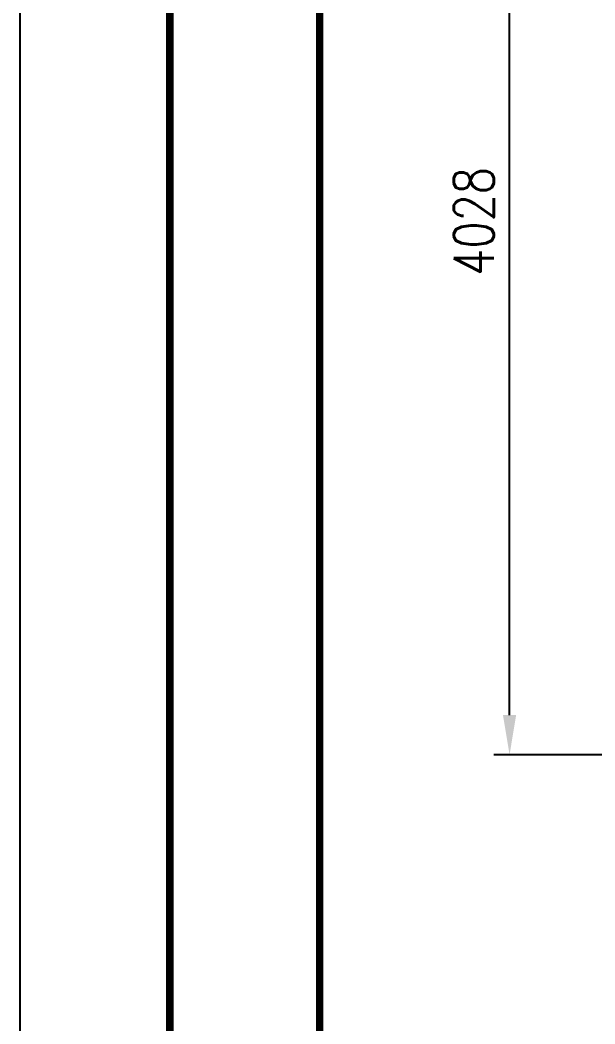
# Model space of a CAD drawing. Header units: millimetres. Extents: x 0 to 91981, y -132907 to 77676.
# Drawn here: x 58341 to 60512, y 47898 to 51688 of the extents above; entities that cross this region are included whole.
import ezdxf

# ---------------------------------------------------------------- set-up
doc = ezdxf.new("R2010")
doc.units = ezdxf.units.MM
doc.header["$LTSCALE"] = 60
doc.layers.add('AM_5', color=3, linetype='Continuous', lineweight=25)
doc.styles.add('SIMPLEX', font='simplex.shx', dxfattribs={"width": 0.8})
doc.dimstyles.new('DIM_60$0', dxfattribs={"dimscale": 60, "dimtxt": 2.5, "dimasz": 2.5, "dimexe": 1, "dimexo": 1, "dimgap": 1, "dimtad": 1, "dimdec": 4, "dimdsep": 46, "dimtxsty": 'SIMPLEX', "dimcen": 2.5, "dimclrd": 7, "dimclre": 7, "dimclrt": 2, "dimadec": 4, "dimazin": 2, "dimtfac": 1, "dimtdec": 4, "dimtmove": 0, "dimatfit": 2, "dimfxl": 1, "dimtolj": 1, "dimtzin": 0, "dimarcsym": 1})

# ---------------------------------------------------------------- blocks, each defined once
blk = doc.blocks.new('TITLE')
at = {"color": 7}
blk.add_line((0, 0), (0, 594.854), dxfattribs=at)
at = {"color": 7, "const_width": 0.707}
for points in [[(14.146, 577.171), (14.146, 17.683)], [(28.293, 17.683), (28.293, 577.524)]]:
    blk.add_lwpolyline(points, dxfattribs=at)
blk = doc.blocks.new('*D1500')
at = {"layer": 'AM_5', "color": 7, "linetype": 'ByBlock', "lineweight": -2, "transparency": 16777216}
for p, q in [((61443.8, 52941.6), (60129.8, 52941.6)), ((60189.8, 49063.6), (60189.8, 52791.6)), ((61444.8, 48913.6), (60129.8, 48913.6))]:
    blk.add_line(p, q, dxfattribs=at)
at = {"layer": 'AM_5', "color": 7, "transparency": 16777216}
for points in [[(60164.8, 52791.6), (60214.8, 52791.6), (60189.8, 52941.6)], [(60164.8, 49063.6), (60214.8, 49063.6), (60189.8, 48913.6)]]:
    blk.add_solid(points, dxfattribs=at)
at = {"layer": 'DEFPOINTS', "color": 0, "transparency": 16777216}
for p in [(60189.8, 52941.6), (61503.8, 52941.6), (61504.8, 48913.6)]:
    blk.add_point(p, dxfattribs=at)
at = {"layer": 'AM_5', "color": 2, "transparency": 16777216, "insert": (60054.8, 50927.6), "char_height": 150, "attachment_point": 5, "rotation": 90, "style": 'SIMPLEX'}
blk.add_mtext('\\A1;4028', dxfattribs=at)

msp = doc.modelspace()

# ---------------------------------------------------------------- block references
at = {"linetype": 'ByBlock', "xscale": 39.99999999599993, "yscale": 39.99999999599993, "zscale": 39.99999999599993}
msp.add_blockref('TITLE', (58340.56201, 41984.79923), dxfattribs=at)

# ---------------------------------------------------------------- dimensions: what is measured, and where the dimension line sits
at = {"layer": 'AM_5'}
dim = msp.add_linear_dim(base=(60189.84434, 52941.63829), p1=(61504.84434, 48913.63829), p2=(61503.84434, 52941.63829), angle=90, dimstyle='DIM_60$0', override={"dimpost": ''}, dxfattribs=at)
dim.commit()
dim.dimension.update_dxf_attribs({"geometry": '*D1500', "text_midpoint": (60054.84434, 50927.63829)})

doc.saveas('drawing.dxf')
